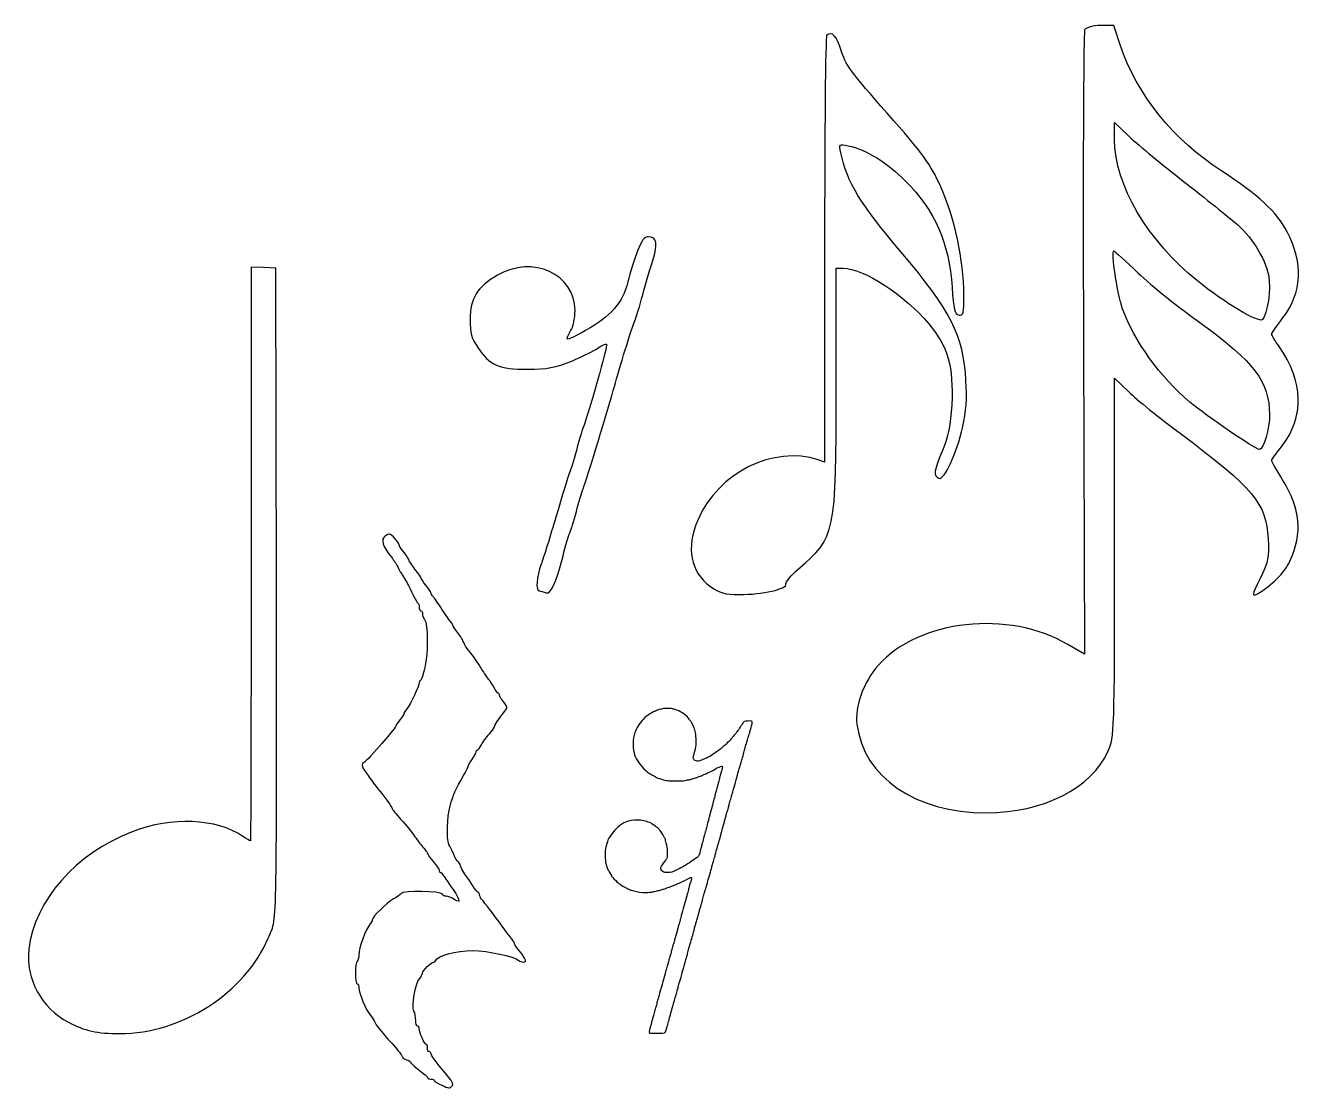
# Model space of a CAD drawing. Header units: millimetres. Extents: x 5 to 441, y 31 to 318.
# Drawn here: x 230.3 to 339.6, y 156.7 to 247.5 of the extents above; entities that cross this region are included whole.
import ezdxf

# ---------------------------------------------------------------- set-up
doc = ezdxf.new("R2010")
doc.units = ezdxf.units.MM
doc.layers.add('Pentagrama', color=7, linetype='CONTINUOUS')

msp = doc.modelspace()

# ---------------------------------------------------------------- linework, layer by layer
at = {"layer": 'Pentagrama', "color": 7}
for points in [[(320.84465, 247.17881)], [(298.78867, 246.67451)], [(328.9562, 234.47004)], [(282.63484, 228.27698)], [(325.42717, 226.36173)], [(261.071361, 203.893774)]]:
    msp.add_lwpolyline(points, close=True, dxfattribs=at)
for points in [[(323.87331, 245.88493), (323.32024, 247.52385), (322.18779, 247.52385)], [(323.39929, 237.77663), (323.39929, 239.24302), (324.55807, 238.12165)], [(298.61499, 228.33616), (298.61499, 210.21451), (298.06914, 210.40413)], [(251.76058, 199.37228), (251.72418, 226.80156), (250.66825, 226.84126), (249.6002, 226.88096), (249.60019, 202.35372)], [(299.60741, 216.68846), (299.60741, 226.79216), (300.20288, 226.79216)], [(320.73931, 220.29486), (320.81831, 193.7847), (319.39616, 194.61853)], [(323.39925, 202.06554), (323.39925, 217.39083), (324.61072, 216.21195)], [(284.85392, 189.1408), (284.85315, 189.14147)]]:
    msp.add_lwpolyline(points, dxfattribs=at)
for points in [[(300.0292, 245.40139), (299.70666, 246.62034), (299.21045, 247.10791), (298.78867, 246.67451)], [(320.84469, 247.17881), (320.73931, 246.97754), (320.68669, 234.87258), (320.73931, 220.29486)], [(322.18779, 247.52385), (321.58205, 247.52385), (320.97634, 247.35134), (320.84465, 247.17881)], [(298.78867, 246.67451), (298.68947, 246.56621), (298.61499, 238.30442), (298.61499, 228.33616)], [(303.9493, 240.03803), (300.94719, 243.45107), (300.32693, 244.29081), (300.0292, 245.40139)], [(332.56417, 235.07384), (328.45578, 237.71912), (325.29545, 241.62952), (323.87331, 245.88493)], [(308.5393, 233.7537), (307.67091, 235.67691), (307.00103, 236.5979), (303.9493, 240.03803)], [(300.0044, 236.65208), (299.83071, 237.41052), (299.85552, 237.43762), (300.62466, 237.248)], [(300.62466, 237.248), (302.16292, 236.92295), (303.97412, 235.81235), (305.51237, 234.24128)], [(330.48367, 225.7004), (326.19091, 229.15076), (323.39929, 233.92374), (323.39929, 237.77663)], [(324.55807, 238.12165), (325.19016, 237.51784), (327.16533, 235.87893), (328.9562, 234.47004)], [(305.16502, 228.14655), (301.66672, 232.29096), (300.52542, 234.13292), (300.0044, 236.65208)], [(338.14742, 229.89832), (337.25201, 231.62351), (335.67184, 233.06115), (332.56417, 235.07384)], [(305.51237, 234.24128), (308.04308, 231.69504), (309.2588, 228.93209), (309.50692, 225.1669)], [(328.9562, 234.47004), (330.74704, 233.06115), (332.85392, 231.39348), (333.61766, 230.76092)], [(310.52415, 224.54389), (310.52415, 227.3881), (309.70541, 231.20745), (308.5393, 233.7537)], [(333.61766, 230.76092), (335.09249, 229.52455), (336.22492, 227.74187), (336.5673, 226.10295)], [(337.75238, 222.50883), (339.4379, 224.72281), (339.56956, 227.16681), (338.14742, 229.89832)], [(283.56564, 229.47769), (283.21657, 229.47769), (282.96062, 229.16445), (282.63484, 228.27698)], [(283.93793, 227.44169), (284.38006, 228.85123), (284.26371, 229.47769), (283.56564, 229.47769)], [(277.28286, 223.16088), (277.28286, 226.29317), (273.67608, 227.93763), (270.65105, 226.18877)], [(282.63484, 228.27698), (282.37888, 227.62441), (282.00657, 226.42369), (281.79714, 225.6145)], [(283.07696, 224.5182), (283.33293, 225.45789), (283.70525, 226.76302), (283.93793, 227.44169)], [(310.69783, 217.17603), (310.47454, 221.04958), (309.38287, 223.1895), (305.16502, 228.14655)], [(324.05769, 223.37141), (323.63632, 224.52154), (323.08326, 228.25942), (323.34662, 228.25942)], [(323.34662, 228.25942), (323.39942, 228.25942), (324.34738, 227.39683), (325.42717, 226.36173)], [(300.20288, 226.79216), (301.91483, 226.79216), (305.46277, 224.48971), (307.52206, 222.02473)], [(325.42717, 226.36173), (326.53328, 225.29787), (328.9562, 223.37141), (330.79971, 222.04879)], [(270.65105, 226.18877), (268.92911, 225.19688), (268.32409, 224.20497), (268.32409, 222.42999)], [(281.79714, 225.6145), (281.33175, 223.81343), (280.33117, 222.66492), (278.19037, 221.4642)], [(309.50692, 225.1669), (309.63096, 223.27076), (309.73022, 222.86444), (310.10238, 222.78319)], [(336.04058, 222.39383), (335.75088, 222.07754), (332.77492, 223.83148), (330.48367, 225.7004)], [(336.5673, 226.10295), (336.77799, 225.06785), (336.46193, 222.85387), (336.04058, 222.39383)], [(282.40215, 222.29948), (282.5185, 222.58661), (282.82098, 223.5785), (283.07696, 224.5182)], [(310.10238, 222.78319), (310.47454, 222.70189), (310.52415, 222.91861), (310.52415, 224.54389)], [(276.91054, 221.4381), (277.11997, 221.75133), (277.28286, 222.5344), (277.28286, 223.16088)], [(329.82529, 215.34937), (327.27068, 217.50584), (325.13748, 220.46738), (324.05769, 223.37141)], [(268.32409, 222.42999), (268.32409, 221.20317), (268.44045, 220.78555), (268.97565, 220.00245)], [(280.65694, 216.68743), (281.05253, 218.17527), (282.12291, 221.62081), (282.40215, 222.29948)], [(307.52206, 222.02473), (309.18437, 220.04733), (309.63097, 218.39499), (309.48211, 215.11737)], [(330.79971, 222.04879), (335.35585, 218.77096), (336.59365, 217.1033), (336.64632, 214.2855)], [(336.83062, 221.12869), (336.83062, 221.24374), (337.25201, 221.84751), (337.75238, 222.50883)], [(276.63131, 220.73334), (276.58481, 220.78564), (276.70101, 221.09876), (276.91054, 221.4381)], [(278.19037, 221.4642), (277.37594, 220.99435), (276.67785, 220.68113), (276.63131, 220.73334)], [(337.46269, 220.09359), (337.12033, 220.5824), (336.83062, 221.04244), (336.83062, 221.12869)], [(268.97565, 220.00245), (269.99951, 218.48851), (270.79068, 218.14918), (273.21069, 218.14918)], [(277.00362, 218.85395), (277.91113, 219.24548), (278.93499, 219.74144), (279.26076, 219.97636)], [(279.98212, 220.28959), (280.07512, 220.15911), (278.49287, 214.49481), (277.98094, 213.16358)], [(279.26076, 219.97636), (279.58653, 220.21127), (279.91231, 220.34178), (279.98212, 220.28959)], [(337.72605, 211.6115), (339.62224, 214.05549), (339.54322, 217.1033), (337.46269, 220.09359)], [(273.21069, 218.14918), (274.90938, 218.14918), (275.63072, 218.27966), (277.00362, 218.85395)], [(277.98094, 207.94308), (278.23691, 208.59564), (280.2148, 215.09517), (280.65694, 216.68743)], [(296.38202, 201.08597), (299.5578, 203.82182), (299.60741, 204.03853), (299.60741, 216.68846)], [(310.42491, 213.24832), (310.72266, 214.49436), (310.79708, 215.65913), (310.69783, 217.17603)], [(324.61072, 216.21195), (325.2691, 215.57939), (327.24431, 213.96923), (329.00882, 212.67535)], [(335.77722, 211.29521), (335.43485, 211.29521), (331.24743, 214.14174), (329.82529, 215.34937)], [(309.48211, 215.11737), (309.38291, 213.35668), (309.18437, 212.38152), (308.68816, 211.21676)], [(336.64632, 214.2855), (336.64632, 213.0779), (336.14593, 211.29521), (335.77722, 211.29521)], [(277.98094, 213.16358), (277.86459, 212.87645), (277.60862, 211.98896), (277.3992, 211.20589)], [(308.39044, 208.83304), (308.83702, 208.64343), (309.87908, 210.91879), (310.42491, 213.24832)], [(329.00882, 212.67535), (335.35581, 207.90238), (336.33024, 206.7235), (336.51458, 203.67569)], [(277.3992, 211.20589), (277.18978, 210.42282), (276.91054, 209.53534), (276.7942, 209.2482)], [(298.06914, 210.40413), (294.2731, 211.67724), (289.50943, 209.29353), (287.79749, 205.31164)], [(308.68816, 211.21676), (307.94384, 209.45606), (307.89421, 209.02266), (308.39044, 208.83304)], [(336.83062, 210.34636), (336.83062, 210.43266), (337.22566, 211.00768), (337.72605, 211.6115)], [(337.75238, 208.70744), (337.25201, 209.54128), (336.83062, 210.2601), (336.83062, 210.34636)], [(276.7942, 209.2482), (276.67785, 208.96107), (276.16593, 207.31661), (275.67726, 205.59384)], [(277.3992, 205.98538), (277.60862, 206.76846), (277.86459, 207.65596), (277.98094, 207.94308)], [(338.38444, 201.74925), (339.49057, 204.19324), (339.3062, 206.1772), (337.75238, 208.70744)], [(275.67726, 205.59384), (275.16534, 203.87107), (274.5836, 202.01779), (274.39743, 201.49574)], [(276.84073, 204.1582), (276.93373, 204.36702), (277.18978, 205.2023), (277.3992, 205.98538)], [(287.79749, 205.31164), (286.75542, 202.84665), (287.12761, 200.86926), (288.86434, 199.56905)], [(261.071361, 203.893774), (260.641789, 203.628013), (260.827939, 203.018332), (261.615477, 202.049086)], [(261.429332, 204.065737), (261.372055, 204.065737), (261.200228, 203.987572), (261.071361, 203.893774)], [(262.245516, 203.143393), (262.245516, 203.330988), (261.586841, 204.065737), (261.429332, 204.065737)], [(276.259, 202.20052), (276.46842, 203.0619), (276.72439, 203.94937), (276.84073, 204.1582)], [(336.51458, 203.67569), (336.61996, 202.06554), (336.54088, 201.663), (335.82985, 200.2541)], [(249.60019, 202.35372), (249.60019, 188.87758), (249.57589, 177.83961), (249.53949, 177.83961)], [(262.574841, 202.627504), (262.388697, 202.830731), (262.245516, 203.04959), (262.245516, 203.143393)], [(263.076008, 201.877123), (262.975772, 202.095982), (262.746668, 202.424271), (262.574841, 202.627504)], [(274.79302, 199.0421), (275.21187, 198.85939), (275.65399, 199.85128), (276.259, 202.20052)], [(261.615477, 202.049086), (261.787303, 201.845853), (262.016402, 201.501927), (262.130957, 201.267436)], [(262.130957, 201.267436), (262.231193, 201.048576), (262.345742, 200.829717), (262.388697, 200.782816)], [(263.677401, 200.954779), (263.448302, 201.251804), (263.176235, 201.658258), (263.076008, 201.877123)], [(274.39743, 201.49574), (273.9786, 200.42553), (273.90879, 199.19871), (274.23455, 199.19871)], [(322.8462, 185.53263), (323.37292, 186.7115), (323.39925, 187.17154), (323.39925, 202.06554)], [(335.61917, 198.96021), (336.83062, 199.67903), (337.91039, 200.7429), (338.38444, 201.74925)], [(262.388697, 200.782816), (262.531887, 200.626485), (263.190558, 199.43838), (263.462611, 198.828693)], [(264.106968, 200.32946), (264.106968, 200.391988), (263.920823, 200.673381), (263.677401, 200.954779)], [(264.536539, 199.688503), (264.307431, 199.985533), (264.106968, 200.282558), (264.106968, 200.32946)], [(295.31516, 199.78576), (295.26546, 199.94828), (295.73694, 200.54421), (296.38202, 201.08597)], [(335.82985, 200.2541), (335.11879, 198.7877), (335.09244, 198.67268), (335.61917, 198.96021)], [(251.06877, 169.53128), (251.8334, 171.34667), (251.78487, 169.25303), (251.76058, 199.37228)], [(264.966106, 199.03192), (264.966106, 199.094453), (264.765638, 199.391478), (264.536539, 199.688503)], [(265.152246, 198.719263), (265.052015, 198.828693), (264.966106, 198.969392), (264.966106, 199.03192)], [(274.23455, 199.19871), (274.3509, 199.19871), (274.60687, 199.12031), (274.79302, 199.0421)], [(288.86434, 199.56905), (289.60868, 199.02729), (290.10488, 198.89186), (291.34543, 198.89186)], [(291.34543, 198.89186), (293.28068, 198.89186), (295.43921, 199.37943), (295.31516, 199.78576)], [(263.462611, 198.828693), (263.620124, 198.484772), (263.791951, 198.187747), (263.863546, 198.156472)], [(263.863546, 198.156472), (263.920823, 198.125213), (263.963777, 197.968877), (263.963777, 197.796919)], [(265.89683, 197.656225), (265.581813, 198.125213), (265.252482, 198.609833), (265.152246, 198.719263)], [(263.963777, 197.796919), (263.963777, 197.640588), (264.035373, 197.499889), (264.106968, 197.499889)], [(264.106968, 197.499889), (264.192876, 197.499889), (264.250154, 197.374827), (264.250154, 197.218501)], [(264.250154, 197.218501), (264.250154, 197.06217), (264.321749, 196.858943), (264.42199, 196.749508)], [(264.42199, 196.749508), (264.722684, 196.421219), (264.751315, 193.873046), (264.450621, 192.653672)], [(266.641413, 196.593182), (266.541182, 196.702612), (266.211847, 197.187232), (265.89683, 197.656225)], [(319.39616, 194.61853), (314.366, 197.60884), (306.67588, 196.74626), (303.19951, 192.83584)], [(266.827563, 196.280525), (266.827563, 196.343053), (266.741645, 196.483747), (266.641413, 196.593182)], [(267.25713, 195.623942), (267.028026, 195.920962), (266.827563, 196.217986), (266.827563, 196.280525)], [(267.772605, 194.79539), (267.729651, 194.951721), (267.500552, 195.326907), (267.25713, 195.623942)], [(268.159222, 194.154439), (267.987395, 194.357672), (267.815564, 194.639059), (267.772605, 194.79539)], [(269.333368, 192.497346), (268.574471, 193.654187), (268.517193, 193.716715), (268.159222, 194.154439)], [(264.450621, 192.653672), (264.307431, 192.04399), (264.149922, 191.559365), (264.078327, 191.559365)], [(269.977725, 191.559365), (269.934761, 191.606266), (269.648385, 192.028353), (269.333368, 192.497346)], [(303.19951, 192.83584), (301.9354, 191.39821), (301.17165, 189.328), (301.38233, 187.8041)], [(263.963777, 191.37177), (263.963777, 191.090377), (263.219194, 189.51145), (262.932813, 189.151896)], [(264.078327, 191.559365), (264.02105, 191.559365), (263.963777, 191.465567), (263.963777, 191.37177)], [(270.335696, 190.980947), (270.192501, 191.246708), (270.034997, 191.512469), (269.977725, 191.559365)], [(270.722299, 190.465063), (270.665026, 190.465063), (270.4932, 190.699554), (270.335696, 190.980947)], [(270.836853, 190.2931), (270.836853, 190.386897), (270.779581, 190.465063), (270.722299, 190.465063)], [(271.022998, 189.917904), (270.922766, 190.027339), (270.836853, 190.199302), (270.836853, 190.2931)], [(262.932813, 189.151896), (262.789632, 188.979928), (262.675078, 188.792333), (262.675078, 188.745437)], [(271.295061, 188.933032), (271.552806, 189.261321), (271.538483, 189.276958), (271.022998, 189.917904)], [(284.85315, 189.14147), (284.63025, 189.10897), (284.27885, 189.00875), (284.2238, 188.95729)], [(285.62746, 189.1163), (285.5015, 189.1703), (285.13711, 189.1814), (284.85392, 189.1408)], [(285.75081, 189.0892), (285.73261, 189.0842), (285.67721, 189.0942), (285.62746, 189.1163)], [(286.30936, 188.88335), (286.17035, 188.96725), (285.79539, 189.10546), (285.75081, 189.0892)], [(262.317101, 188.182651), (262.116643, 187.932517), (261.95913, 187.682394), (261.95913, 187.619865)], [(262.675078, 188.745437), (262.675078, 188.682903), (262.517569, 188.432774), (262.317101, 188.182651)], [(270.407291, 187.619865), (270.407291, 187.72929), (270.736622, 188.213915), (271.295061, 188.933032)], [(283.12514, 188.24487), (282.83667, 187.94693), (282.48529, 187.40248), (282.39615, 187.10723)], [(284.1688, 188.93559), (284.02993, 188.93559), (283.36902, 188.49949), (283.12514, 188.24487)], [(284.2238, 188.95729), (284.2115, 188.94639), (284.1844, 188.93559), (284.1688, 188.93559)], [(286.47193, 188.78585), (286.44573, 188.80225), (286.37243, 188.84545), (286.30936, 188.88335)], [(287.04359, 188.23869), (287.04359, 188.31449), (286.6896, 188.65312), (286.47193, 188.78585)], [(287.12219, 188.13574), (287.07759, 188.17894), (287.04359, 188.22514), (287.04359, 188.23869)], [(287.25583, 187.9353), (287.22443, 188.003), (287.16413, 188.09511), (287.12219, 188.13574)], [(291.74278, 188.03821), (291.69818, 188.01651), (291.65108, 187.97861), (291.64318, 187.94611)], [(292.37213, 188.07071), (292.28283, 188.10861), (291.85817, 188.08421), (291.74278, 188.03821)], [(292.42713, 187.94069), (292.43943, 188.03289), (292.43413, 188.04626), (292.37213, 188.07071)], [(261.95913, 187.619865), (261.95913, 187.51043), (261.286137, 186.728785), (259.839928, 185.118589)], [(269.290413, 186.056565), (269.419286, 186.291062), (269.71998, 186.713148), (269.963402, 186.994546)], [(269.963402, 186.994546), (270.206824, 187.260302), (270.407291, 187.541695), (270.407291, 187.619865)], [(282.39615, 187.10723), (282.2861, 186.7497), (282.2625, 186.58717), (282.2599, 186.11857)], [(287.51809, 187.32314), (287.49969, 187.39894), (287.45509, 187.4992), (287.25583, 187.9353)], [(287.63362, 186.5593), (287.62122, 186.86538), (287.60482, 186.97914), (287.51809, 187.32314)], [(291.15276, 187.20129), (291.08706, 187.10379), (290.95609, 186.94127), (290.86169, 186.83832)], [(291.30484, 187.40444), (291.28644, 187.39094), (291.21824, 187.29886), (291.15276, 187.20129)], [(291.40981, 187.56696), (291.36791, 187.49386), (291.32051, 187.42075), (291.30484, 187.40444)], [(291.50161, 187.71585), (291.49461, 187.70785), (291.45181, 187.64275), (291.40981, 187.56696)], [(291.64318, 187.94611), (291.62758, 187.89741), (291.53561, 187.74837), (291.50161, 187.71585)], [(292.1072, 186.73532), (292.136, 186.79762), (292.1702, 186.90055), (292.1807, 186.96555)], [(292.1807, 186.96555), (292.193, 187.02785), (292.2279, 187.166), (292.2567, 187.26894)], [(292.2567, 187.26894), (292.36675, 187.65357), (292.41403, 187.84046), (292.42713, 187.94069)], [(301.38233, 187.8041), (301.9354, 183.28989), (306.38619, 180.24209), (312.41713, 180.24209)], [(268.94676, 185.618841), (269.004037, 185.618841), (269.161541, 185.806441), (269.290413, 186.056565)], [(282.2599, 186.11857), (282.2589, 185.55788), (282.2913, 185.38182), (282.50903, 184.878)], [(287.40547, 185.03973), (287.62052, 185.78733), (287.65724, 186.01757), (287.63362, 186.5593)], [(289.90194, 185.85508), (289.70526, 185.66817), (289.58726, 185.57607), (289.25947, 185.35398)], [(290.06452, 185.9878), (290.02532, 185.9633), (289.95173, 185.9039), (289.90194, 185.85508)], [(290.68863, 186.63246), (290.68863, 186.60536), (290.14053, 186.03657), (290.06452, 185.9878)], [(290.86169, 186.83832), (290.76739, 186.73537), (290.68863, 186.64331), (290.68863, 186.63246)], [(291.7795, 185.60043), (291.8006, 185.64103), (291.8241, 185.73584), (291.8319, 185.80898)], [(291.8319, 185.80898), (291.8429, 185.88208), (291.8713, 185.98503), (291.8949, 186.03651)], [(291.8949, 186.03651), (291.9211, 186.08791), (291.9499, 186.18003), (291.9605, 186.23966)], [(291.9605, 186.23966), (291.9715, 186.29926), (291.9868, 186.3616), (291.9999, 186.37508)], [(291.9999, 186.37508), (292.0109, 186.39138), (292.0287, 186.45088), (292.0391, 186.5105)], [(292.0391, 186.5105), (292.0501, 186.5701), (292.0811, 186.67031), (292.1072, 186.73532)], [(259.839928, 185.118589), (259.553552, 184.7903), (259.267176, 184.524539), (259.209904, 184.524539)], [(268.116263, 184.149343), (268.116263, 184.211877), (268.273771, 184.49327), (268.474239, 184.774662)], [(268.474239, 184.774662), (268.674697, 185.056061), (268.83221, 185.35308), (268.83221, 185.446883)], [(268.83221, 185.446883), (268.83221, 185.540681), (268.889488, 185.618841), (268.94676, 185.618841)], [(282.50903, 184.878), (282.67161, 184.5042), (283.26947, 183.83244), (283.64184, 183.61033)], [(287.53404, 184.72011), (287.40026, 184.81231), (287.36619, 184.89888), (287.40547, 185.03973)], [(287.95096, 184.67951), (287.79626, 184.61991), (287.65989, 184.63351), (287.53404, 184.72011)], [(289.25947, 185.35398), (288.79797, 185.03977), (288.55148, 184.91245), (287.95096, 184.67951)], [(291.51206, 184.65508), (291.53316, 184.72278), (291.56186, 184.81491), (291.57506, 184.85824)], [(291.57506, 184.85824), (291.61186, 184.97195), (291.67466, 185.21308), (291.7113, 185.38101)], [(291.7113, 185.38101), (291.7296, 185.45951), (291.7586, 185.55978), (291.7795, 185.60043)], [(312.41713, 180.24209), (317.28929, 180.24209), (321.45039, 182.34105), (322.8462, 185.53263)], [(259.209904, 184.524539), (259.038077, 184.524539), (259.081031, 184.102442), (259.281499, 183.867956)], [(259.281499, 183.867956), (259.367407, 183.758521), (259.63947, 183.38333), (259.882892, 183.039404)], [(267.743973, 183.414594), (267.958754, 183.758521), (268.116263, 184.102442), (268.116263, 184.149343)], [(288.28347, 183.50178), (288.42248, 183.56948), (288.61125, 183.65619), (288.70304, 183.6914)], [(288.70304, 183.6914), (288.86561, 183.7537), (289.13045, 183.89454), (289.32975, 184.02186)], [(289.32975, 184.02186), (289.38225, 184.05706), (289.50021, 184.11126), (289.592, 184.14378)], [(289.592, 184.14378), (289.681, 184.17358), (289.77819, 184.21148), (289.80437, 184.22758)], [(289.79207, 183.78879), (289.76327, 183.70759), (289.72117, 183.55585), (289.70037, 183.4502)], [(289.80437, 184.22758), (289.92498, 184.29268), (289.9199, 184.15988), (289.79207, 183.78879)], [(291.05316, 183.04348), (291.12116, 183.31705), (291.19735, 183.59604), (291.25506, 183.78837)], [(291.25506, 183.78837), (291.28126, 183.86957), (291.30236, 183.95089), (291.30486, 183.96443)], [(291.30486, 183.96443), (291.30586, 183.98083), (291.32336, 184.02953), (291.34166, 184.07273)], [(291.34166, 184.07273), (291.35996, 184.11873), (291.38356, 184.20275), (291.39666, 184.26233)], [(291.39666, 184.26233), (291.40766, 184.32193), (291.43066, 184.40854), (291.44646, 184.45194)], [(291.44646, 184.45194), (291.46206, 184.49794), (291.49106, 184.58736), (291.51206, 184.65508)], [(259.882892, 183.039404), (260.111991, 182.695478), (260.441321, 182.273391), (260.598835, 182.085796)], [(266.612772, 180.835158), (266.870517, 181.773134), (267.070985, 182.242122), (267.743973, 183.414594)], [(283.64184, 183.61033), (283.75462, 183.54263), (283.90145, 183.46412), (283.96963, 183.43427)], [(283.96963, 183.43427), (284.03773, 183.40447), (284.12697, 183.35307), (284.17156, 183.31787)], [(284.17156, 183.31787), (284.27653, 183.23667), (284.41803, 183.17976), (284.6698, 183.10931)], [(284.6698, 183.10931), (285.14704, 182.97928), (285.1654, 182.97658), (285.89702, 182.97119)], [(285.89702, 182.97119), (286.56304, 182.96619), (286.62338, 182.96819), (286.81217, 183.02519)], [(286.81217, 183.02519), (286.92495, 183.05769), (287.04558, 183.08479), (287.08228, 183.08479)], [(287.08228, 183.08479), (287.12148, 183.08479), (287.17148, 183.09569), (287.19781, 183.11189)], [(287.19781, 183.11189), (287.22401, 183.12529), (287.36302, 183.16879), (287.50464, 183.20669)], [(287.50464, 183.20669), (287.64621, 183.24459), (287.78783, 183.29079), (287.81667, 183.31227)], [(287.81667, 183.31227), (287.84547, 183.33127), (287.90577, 183.35557), (287.95045, 183.36367)], [(287.95045, 183.36367), (287.99505, 183.37167), (288.1445, 183.43407), (288.28347, 183.50178)], [(289.49297, 182.64843), (289.48597, 182.56723), (289.45897, 182.47508), (289.44057, 182.44258)], [(289.54557, 182.86512), (289.52717, 182.82722), (289.50357, 182.72971), (289.49297, 182.64843)], [(289.60057, 183.07098), (289.58957, 182.99788), (289.56377, 182.90306), (289.54557, 182.86512)], [(289.63997, 183.2335), (289.62767, 183.2201), (289.61117, 183.1469), (289.60057, 183.07098)], [(289.70037, 183.4502), (289.67927, 183.34724), (289.65057, 183.24975), (289.63997, 183.2335)], [(290.84336, 182.34735), (290.87766, 182.40965), (290.98757, 182.77261), (291.05316, 183.04348)], [(260.598835, 182.085796), (261.028406, 181.601171), (261.672754, 180.710096), (261.644113, 180.616298)], [(289.2463, 181.74652), (289.2463, 181.70322), (289.1677, 181.41877), (289.11252, 181.25625)], [(289.2988, 181.9578), (289.27, 181.8684), (289.2463, 181.77361), (289.2463, 181.74652)], [(289.40377, 182.33701), (289.40377, 182.28831), (289.39147, 182.24481), (289.2988, 181.9578)], [(289.44057, 182.44258), (289.41947, 182.41008), (289.40377, 182.36138), (289.40377, 182.33701)], [(290.56778, 181.34513), (290.57878, 181.36413), (290.60458, 181.44808), (290.62558, 181.53203)], [(290.62558, 181.53203), (290.64668, 181.61883), (290.67278, 181.7135), (290.68598, 181.74331)], [(290.68598, 181.74331), (290.71998, 181.82181), (290.81976, 182.20648), (290.81976, 182.25525)], [(290.81976, 182.25525), (290.81976, 182.27975), (290.83076, 182.32025), (290.84336, 182.34735)], [(261.644113, 180.616298), (261.6298, 180.569397), (261.973448, 180.147305), (262.40302, 179.678317)], [(266.512546, 177.536604), (266.283442, 178.021224), (266.340719, 179.85028), (266.612772, 180.835158)], [(288.90016, 180.40301), (288.79794, 180.08881), (288.76391, 179.9588), (288.77173, 179.92088)], [(288.98656, 180.71453), (288.97426, 180.65493), (288.93676, 180.51407), (288.90016, 180.40301)], [(289.11252, 181.25625), (289.08372, 181.18045), (289.03132, 180.95287), (288.98656, 180.71453)], [(290.21618, 180.06392), (290.24758, 180.18302), (290.29478, 180.34291), (290.32114, 180.41605)], [(290.32114, 180.41605), (290.36574, 180.54339), (290.43901, 180.82505), (290.51518, 181.16364)], [(290.51518, 181.16364), (290.53348, 181.24754), (290.55718, 181.32887), (290.56778, 181.34513)], [(248.90837, 178.22389), (246.61447, 179.76099), (242.82772, 179.91999), (239.42933, 178.62141)], [(262.40302, 179.678317), (262.832586, 179.209329), (263.376702, 178.537114), (263.605806, 178.193187)], [(282.71722, 179.61176), (281.79683, 179.66316), (281.06256, 179.29755), (280.46208, 178.48223)], [(283.77924, 179.3436), (283.45146, 179.51152), (283.14728, 179.58737), (282.71722, 179.61176)], [(284.24865, 179.01585), (284.16465, 179.09705), (283.89463, 179.28401), (283.77924, 179.3436)], [(288.60403, 179.34657), (288.59703, 179.29517), (288.58293, 179.20306), (288.57523, 179.14343)], [(288.65653, 179.51452), (288.63543, 179.47392), (288.61453, 179.39797), (288.60403, 179.34657)], [(288.70893, 179.70412), (288.69793, 179.64182), (288.67493, 179.55522), (288.65653, 179.51452)], [(288.75353, 179.85318), (288.74113, 179.83418), (288.71963, 179.76908), (288.70893, 179.70412)], [(288.77173, 179.92088), (288.77273, 179.89918), (288.76673, 179.86948), (288.75353, 179.85318)], [(289.98008, 179.2107), (290.00628, 179.2919), (290.04818, 179.45177), (290.07178, 179.56282)], [(290.07178, 179.56282), (290.09798, 179.67383), (290.12678, 179.78493), (290.13738, 179.8066)], [(290.13738, 179.8066), (290.14838, 179.8283), (290.18198, 179.94471), (290.21618, 180.06392)], [(239.42933, 178.62141), (234.61093, 176.76629), (231.07906, 172.73802), (230.60571, 168.56397)], [(249.53949, 177.83961), (249.50299, 177.83961), (249.22392, 178.01188), (248.90837, 178.22389)], [(263.605806, 178.193187), (263.834905, 177.849266), (264.178568, 177.411542), (264.35039, 177.223942)], [(280.46208, 178.48223), (280.25228, 178.20054), (280.06874, 177.8782), (280.06874, 177.79424)], [(284.33245, 178.96705), (284.31415, 178.96705), (284.27745, 178.98875), (284.24865, 179.01585)], [(284.42145, 178.89395), (284.39005, 178.93455), (284.35075, 178.96705), (284.33245, 178.96705)], [(284.6129, 178.63662), (284.5369, 178.73684), (284.45031, 178.8506), (284.42145, 178.89395)], [(284.8148, 178.32513), (284.778, 178.39553), (284.68885, 178.53639), (284.6129, 178.63662)], [(284.93541, 178.11386), (284.90401, 178.15986), (284.84881, 178.25466), (284.8148, 178.32513)], [(288.30521, 178.18194), (288.27381, 178.08444), (288.25021, 177.97879), (288.25021, 177.94628)], [(288.40743, 178.58282), (288.40743, 178.52052), (288.39503, 178.46911), (288.30521, 178.18194)], [(288.43103, 178.65322), (288.41873, 178.64522), (288.40743, 178.61262), (288.40743, 178.58282)], [(288.47303, 178.79672), (288.46203, 178.72632), (288.44423, 178.66116), (288.43103, 178.65322)], [(288.52283, 178.98091), (288.50443, 178.95111), (288.48083, 178.86991), (288.47303, 178.79672)], [(288.57523, 179.14343), (288.56423, 179.08383), (288.54123, 179.0107), (288.52283, 178.98091)], [(289.63385, 177.92408), (289.66005, 178.02965), (289.68105, 178.11369), (289.76228, 178.43872)], [(289.76228, 178.43872), (289.78588, 178.52802), (289.81978, 178.63916), (289.83588, 178.68251)], [(289.83588, 178.68251), (289.85418, 178.72851), (289.88318, 178.8314), (289.90148, 178.91275)], [(289.90148, 178.91275), (289.91978, 178.99395), (289.95388, 179.12943), (289.98008, 179.2107)], [(264.35039, 177.223942), (264.536539, 177.036347), (264.67972, 176.817487), (264.67972, 176.754954)], [(266.913472, 176.676788), (266.770286, 176.98945), (266.598464, 177.380273), (266.512546, 177.536604)], [(279.94274, 177.38266), (279.85634, 177.28244), (279.82721, 176.35879), (279.89814, 176.0148)], [(279.96384, 177.46926), (279.96384, 177.43676), (279.95284, 177.39596), (279.94274, 177.38266)], [(280.01624, 177.64534), (279.98744, 177.58574), (279.96384, 177.50452), (279.96384, 177.46926)], [(280.06874, 177.79424), (280.06874, 177.77524), (280.04514, 177.70764), (280.01624, 177.64534)], [(285.00901, 177.95133), (284.99801, 177.99733), (284.96711, 178.07058), (284.93541, 178.11386)], [(285.05101, 177.74819), (285.03861, 177.81589), (285.01961, 177.90799), (285.00901, 177.95133)], [(285.10081, 177.57212), (285.08841, 177.60182), (285.06651, 177.68042), (285.05101, 177.74819)], [(285.15061, 176.36676), (285.23181, 176.55909), (285.19781, 177.3473), (285.10081, 177.57212)], [(288.03771, 177.17974), (288.00891, 177.06874), (287.96421, 176.89805), (287.94331, 176.80052)], [(288.13481, 177.55895), (288.11121, 177.46145), (288.06921, 177.29079), (288.03771, 177.17974)], [(288.21341, 177.81086), (288.19231, 177.77026), (288.15591, 177.65648), (288.13481, 177.55895)], [(288.25021, 177.94628), (288.25021, 177.91378), (288.23461, 177.85408), (288.21341, 177.81086)], [(289.3034, 176.7458), (289.3157, 176.8135), (289.3742, 177.02209), (289.43183, 177.20899)], [(289.43183, 177.20899), (289.48683, 177.39858), (289.53405, 177.57735), (289.53405, 177.61257)], [(289.53405, 177.61257), (289.53405, 177.64487), (289.54965, 177.70457), (289.57085, 177.7426)], [(289.57085, 177.7426), (289.59195, 177.7832), (289.61815, 177.86454), (289.63385, 177.92408)], [(264.67972, 176.754954), (264.67972, 176.692426), (264.908824, 176.364131), (265.180887, 176.051469)], [(265.180887, 176.051469), (265.452945, 175.738812), (265.682049, 175.410523), (265.682049, 175.31672)], [(267.271448, 176.082738), (267.214166, 176.082738), (267.056662, 176.348499), (266.913472, 176.676788)], [(267.457588, 175.816978), (267.400315, 175.957677), (267.32872, 176.082738), (267.271448, 176.082738)], [(279.89814, 176.0148), (279.95594, 175.72496), (279.99244, 175.59766), (280.01875, 175.56785)], [(284.85688, 175.92526), (284.9959, 176.11487), (285.12699, 176.31531), (285.15061, 176.36676)], [(287.05435, 175.96893), (286.86817, 175.84159), (286.64002, 175.69264), (286.54563, 175.64119)], [(287.40051, 176.20459), (287.39551, 176.20459), (287.23793, 176.09901), (287.05435, 175.96893)], [(287.59193, 176.32652), (287.49233, 176.25882), (287.40576, 176.20459), (287.40051, 176.20459)], [(287.94331, 176.80052), (287.88831, 176.573), (287.81735, 176.47821), (287.59193, 176.32652)], [(289.0124, 175.73004), (289.0412, 175.833), (289.1014, 176.04156), (289.14344, 176.19052)], [(289.14344, 176.19052), (289.18544, 176.33942), (289.23254, 176.4993), (289.2484, 176.54265)], [(289.2484, 176.54265), (289.264, 176.58865), (289.2878, 176.67806), (289.3034, 176.7458)], [(265.682049, 175.31672), (265.682049, 175.222923), (265.725003, 175.144762), (265.796598, 175.144762)], [(265.796598, 175.144762), (265.853875, 175.144762), (266.054343, 174.879002), (266.254801, 174.566339)], [(268.044672, 174.75394), (267.815564, 175.035327), (267.543506, 175.519948), (267.457588, 175.816978)], [(280.01875, 175.56785), (280.03105, 175.55445), (280.04235, 175.51915), (280.04235, 175.48935)], [(280.04235, 175.48935), (280.04235, 175.45675), (280.08155, 175.37266), (280.13155, 175.29701)], [(280.13155, 175.29701), (280.31511, 175.01531), (280.40953, 174.85822), (280.40953, 174.83655)], [(284.60514, 175.52437), (284.60514, 175.55417), (284.71793, 175.73566), (284.85688, 175.92526)], [(284.77823, 175.21289), (284.68653, 175.28319), (284.60514, 175.42956), (284.60514, 175.52437)], [(285.82976, 175.28629), (285.49675, 175.10481), (284.96179, 175.0669), (284.77823, 175.21289)], [(286.00021, 175.36489), (285.98461, 175.36489), (285.90851, 175.32979), (285.82976, 175.28629)], [(286.54563, 175.64119), (286.25457, 175.47869), (286.02643, 175.36489), (286.00021, 175.36489)], [(288.70572, 174.63845), (288.75812, 174.76578), (288.87093, 175.16933), (288.8919, 175.30206)], [(288.8919, 175.30206), (288.9029, 175.36686), (288.9207, 175.42414), (288.9338, 175.43492)], [(288.9338, 175.43492), (288.9462, 175.43992), (288.9574, 175.47022), (288.9574, 175.49442)], [(288.9574, 175.49442), (288.9574, 175.51892), (288.981, 175.6246), (289.0124, 175.73004)], [(266.254801, 174.566339), (266.455269, 174.253677), (266.684368, 173.925388), (266.755968, 173.831596)], [(266.755968, 173.831596), (267.056662, 173.48767), (267.414633, 172.768553), (267.343038, 172.690387)], [(268.545825, 174.003554), (268.345367, 174.316216), (268.130581, 174.660137), (268.044672, 174.75394)], [(269.01836, 173.425136), (268.94676, 173.425136), (268.746292, 173.690897), (268.545825, 174.003554)], [(280.40953, 174.83655), (280.40953, 174.78255), (281.04672, 174.14857), (281.10178, 174.14584)], [(281.10178, 174.14584), (281.11278, 174.14584), (281.20168, 174.09184), (281.29844, 174.02645)], [(281.29844, 174.02645), (281.39274, 173.96155), (281.57904, 173.85582), (281.70753, 173.79622)], [(281.70753, 173.79622), (281.83857, 173.73392), (281.96188, 173.67159), (281.98289, 173.6608)], [(284.85422, 173.71693), (284.94852, 173.74153), (285.22133, 173.84426), (285.7589, 174.0528)], [(285.7589, 174.0528), (285.8532, 174.0879), (285.94245, 174.1176), (285.96082, 174.1176)], [(285.96082, 174.1176), (285.97642, 174.1176), (286.00282, 174.1338), (286.01832, 174.1554)], [(286.01832, 174.1554), (286.03392, 174.1744), (286.10492, 174.2069), (286.17303, 174.2288)], [(286.17303, 174.2288), (286.29638, 174.2642), (286.64241, 174.43468), (286.86005, 174.57279)], [(286.86005, 174.57279), (286.99383, 174.65659), (287.2167, 174.74344), (287.23768, 174.72185)], [(287.04885, 173.9553), (287.02775, 173.8875), (286.99385, 173.76567), (286.97535, 173.68443)], [(287.23768, 174.72185), (287.26388, 174.69455), (287.17198, 174.32096), (287.04885, 173.9553)], [(288.45131, 173.76624), (288.49071, 173.85844), (288.60864, 174.26194), (288.64272, 174.42174)], [(288.64272, 174.42174), (288.65502, 174.49214), (288.68472, 174.58965), (288.70572, 174.63845)], [(261.758672, 172.877977), (261.200228, 172.565326), (259.954478, 171.330319), (259.954478, 171.080191)], [(262.417338, 173.34697), (262.360065, 173.253173), (262.073679, 173.049946), (261.758672, 172.877977)], [(265.939789, 173.300074), (265.853875, 173.550198), (262.574841, 173.581467), (262.417338, 173.34697)], [(266.269124, 173.112474), (266.11162, 173.112474), (265.968425, 173.206271), (265.939789, 173.300074)], [(266.913472, 172.86235), (266.713014, 173.003044), (266.426628, 173.112474), (266.269124, 173.112474)], [(267.343038, 172.690387), (267.300084, 172.643491), (267.099616, 172.721651), (266.913472, 172.86235)], [(269.118587, 173.268805), (269.118587, 173.34697), (269.075632, 173.425136), (269.01836, 173.425136)], [(269.791575, 172.237031), (269.161541, 173.018676), (269.118587, 173.096847), (269.118587, 173.268805)], [(281.98289, 173.6608), (282.00649, 173.6473), (282.06409, 173.6282), (282.11392, 173.6202)], [(282.11392, 173.6202), (282.16372, 173.6093), (282.25811, 173.5848), (282.32373, 173.5633)], [(282.32373, 173.5633), (282.62791, 173.4686), (282.94259, 173.42789), (283.33329, 173.43313)], [(283.33329, 173.43313), (283.55095, 173.43313), (283.78169, 173.44923), (283.84465, 173.46823)], [(283.84465, 173.46823), (283.97568, 173.50603), (283.97568, 173.50353), (284.21175, 173.54943)], [(284.21175, 173.54943), (284.30615, 173.56563), (284.46611, 173.60343), (284.56578, 173.63323)], [(284.56578, 173.63323), (284.668, 173.66303), (284.79654, 173.70113), (284.85422, 173.71693)], [(286.7787, 172.95309), (286.7472, 172.84194), (286.6843, 172.60368), (286.63713, 172.42491)], [(286.91495, 173.43524), (286.88355, 173.32704), (286.87035, 173.27814), (286.7787, 172.95309)], [(286.97535, 173.68443), (286.95705, 173.60323), (286.92805, 173.48942), (286.91495, 173.43524)], [(288.14206, 172.62859), (288.18406, 172.79925), (288.24703, 173.0322), (288.27831, 173.14326)], [(288.27831, 173.14326), (288.30711, 173.25427), (288.35431, 173.42494), (288.37781, 173.52244)], [(288.37781, 173.52244), (288.40401, 173.61994), (288.43531, 173.72832), (288.45131, 173.76624)], [(271.123234, 170.454877), (270.4932, 171.345951), (270.292737, 171.611707), (269.791575, 172.237031)], [(286.41687, 171.64209), (286.34327, 171.39019), (286.28295, 171.15726), (286.28295, 171.12203)], [(286.63713, 172.42491), (286.58993, 172.24612), (286.49028, 171.89401), (286.41687, 171.64209)], [(287.77482, 171.36046), (287.80362, 171.42536), (287.84052, 171.55009), (287.85602, 171.63947)], [(287.85602, 171.63947), (287.87162, 171.72897), (287.89802, 171.82367), (287.91102, 171.84806)], [(287.91102, 171.84806), (287.92332, 171.87536), (287.93462, 171.92116), (287.93462, 171.94839)], [(287.93462, 171.94839), (287.93462, 171.97819), (287.94692, 172.01049), (287.96082, 172.01889)], [(287.96082, 172.01889), (287.97642, 172.02389), (287.98712, 172.05959), (287.98712, 172.09229)], [(287.98712, 172.09229), (287.98712, 172.12209), (288.00272, 172.18459), (288.02392, 172.23041)], [(288.02392, 172.23041), (288.04502, 172.27921), (288.09752, 172.45793), (288.14206, 172.62859)], [(259.782656, 170.736264), (259.396048, 170.29854), (258.808968, 168.703981), (258.808968, 168.094294)], [(259.954478, 171.080191), (259.954478, 171.002025), (259.868569, 170.845699), (259.782656, 170.736264)], [(286.11265, 170.52059), (286.10165, 170.46909), (286.06535, 170.34184), (286.03145, 170.23619)], [(286.15185, 170.66411), (286.13945, 170.63431), (286.12045, 170.56931), (286.11265, 170.52059)], [(286.20685, 170.87534), (286.18845, 170.78874), (286.16225, 170.69387), (286.15185, 170.66411)], [(286.26185, 171.04603), (286.24955, 171.04103), (286.22505, 170.96233), (286.20685, 170.87534)], [(286.28295, 171.12203), (286.28295, 171.08953), (286.27195, 171.05433), (286.26185, 171.04603)], [(287.52836, 170.48826), (287.55456, 170.58576), (287.59396, 170.72662), (287.62006, 170.79977)], [(287.62006, 170.79977), (287.70386, 171.05439), (287.72502, 171.12754), (287.72502, 171.1871)], [(287.72502, 171.1871), (287.72502, 171.2196), (287.74862, 171.29825), (287.77482, 171.36046)], [(238.37342, 161.36873), (243.68945, 161.36873), (249.05402, 164.82719), (251.06877, 169.53128)], [(271.882131, 169.454362), (271.73895, 169.626325), (271.395292, 170.079681), (271.123234, 170.454877)], [(272.125553, 169.032275), (272.125553, 169.094803), (272.011004, 169.282399), (271.882131, 169.454362)], [(285.82683, 169.48309), (285.80843, 169.44529), (285.78483, 169.36641), (285.77443, 169.31243)], [(285.86363, 169.59694), (285.86363, 169.57234), (285.84803, 169.52094), (285.82683, 169.48309)], [(286.03145, 170.23619), (285.95545, 170.00325), (285.86363, 169.65654), (285.86363, 169.59694)], [(287.13769, 169.05271), (287.18499, 169.20978), (287.26104, 169.47796), (287.30552, 169.64861)], [(287.30552, 169.64861), (287.35012, 169.81924), (287.40774, 170.03866), (287.43656, 170.13618)], [(287.43656, 170.13618), (287.46276, 170.23368), (287.50466, 170.39078), (287.52836, 170.48826)], [(230.60571, 168.56397), (230.32656, 166.04628), (231.67377, 163.55512), (233.99194, 162.33603)], [(265.395668, 167.609674), (265.395668, 168.000496), (267.156893, 168.46949), (268.545825, 168.46949)], [(268.545825, 168.46949), (269.848852, 168.453852), (272.096922, 167.969232), (272.483529, 167.609674)], [(272.454893, 168.532018), (272.268748, 168.73525), (272.125553, 168.95411), (272.125553, 169.032275)], [(272.956055, 167.828533), (272.855819, 168.016134), (272.62672, 168.328791), (272.454893, 168.532018)], [(285.51223, 168.38607), (285.49403, 168.29667), (285.43363, 168.08271), (285.38394, 167.91204)], [(285.58823, 168.67319), (285.56713, 168.60529), (285.53323, 168.47817), (285.51223, 168.38607)], [(285.65383, 168.91696), (285.63823, 168.84906), (285.60653, 168.74092), (285.58823, 168.67319)], [(285.71943, 169.12282), (285.70113, 169.07682), (285.67223, 168.98471), (285.65383, 168.91696)], [(285.77443, 169.31243), (285.76343, 169.25553), (285.74053, 169.17177), (285.71943, 169.12282)], [(286.88595, 168.11276), (286.88595, 168.17236), (287.01451, 168.65181), (287.13769, 169.05271)], [(258.665783, 167.562772), (258.479638, 167.437711), (258.479638, 165.608655), (258.665783, 165.608655)], [(258.808968, 168.094294), (258.808968, 167.859797), (258.737383, 167.609674), (258.665783, 167.562772)], [(264.250154, 166.530999), (264.250154, 166.749863), (264.994737, 167.484612), (265.209523, 167.484612)], [(265.209523, 167.484612), (265.309759, 167.484612), (265.395668, 167.547146), (265.395668, 167.609674)], [(272.483529, 167.609674), (272.555124, 167.547146), (272.726951, 167.484612), (272.870142, 167.484612)], [(272.870142, 167.484612), (273.099241, 167.484612), (273.113563, 167.531508), (272.956055, 167.828533)], [(285.24493, 167.44075), (285.22133, 167.35115), (285.19253, 167.24844), (285.18193, 167.2105)], [(285.38394, 167.91204), (285.33144, 167.74142), (285.26841, 167.53011), (285.24493, 167.44075)], [(286.57925, 167.04023), (286.58625, 167.11053), (286.61315, 167.20817), (286.63425, 167.25152)], [(286.63425, 167.25152), (286.65785, 167.29752), (286.67605, 167.36267), (286.67605, 167.40041)], [(286.67605, 167.40041), (286.67605, 167.43821), (286.69715, 167.51711), (286.72325, 167.57648)], [(286.72325, 167.57648), (286.74945, 167.63608), (286.78625, 167.75795), (286.80705, 167.84736)], [(286.80705, 167.84736), (286.82535, 167.93676), (286.85165, 168.02071), (286.86485, 168.03426)], [(286.86485, 168.03426), (286.87585, 168.05036), (286.88595, 168.08306), (286.88595, 168.11276)], [(263.992418, 166.062011), (264.135604, 166.233974), (264.250154, 166.452833), (264.250154, 166.530999)], [(284.93253, 166.28957), (284.90893, 166.20837), (284.86683, 166.06746), (284.84083, 165.97805)], [(284.99813, 166.54688), (284.98713, 166.48728), (284.95873, 166.37083), (284.93253, 166.28957)], [(285.05853, 166.77711), (285.03743, 166.70931), (285.00873, 166.6065), (284.99813, 166.54688)], [(285.13213, 167.02088), (285.11383, 166.95318), (285.08233, 166.84485), (285.05853, 166.77711)], [(285.18193, 167.2105), (285.17093, 167.1727), (285.14793, 167.08856), (285.13213, 167.02088)], [(286.24355, 165.85645), (286.40351, 166.37381), (286.46645, 166.59591), (286.46645, 166.65823)], [(286.46645, 166.65823), (286.46645, 166.68803), (286.48755, 166.75573), (286.51625, 166.80998)], [(286.51625, 166.80998), (286.54245, 166.86408), (286.57125, 166.96709), (286.57925, 167.04023)], [(258.665783, 165.608655), (258.751691, 165.608655), (258.808968, 165.452324), (258.808968, 165.249102)], [(258.808968, 165.249102), (258.808968, 164.842642), (259.439003, 163.341875), (259.75402, 162.997954)], [(263.519893, 163.294973), (263.305107, 163.748335), (263.620124, 165.639924), (263.992418, 166.062011)], [(284.70463, 165.4769), (284.69223, 165.4391), (284.45814, 164.63993), (284.38209, 164.36636)], [(284.72283, 165.5446), (284.72183, 165.5311), (284.71183, 165.4986), (284.70463, 165.4769)], [(284.75963, 165.69366), (284.74123, 165.62886), (284.72283, 165.56078), (284.72283, 165.5446)], [(284.84083, 165.97805), (284.81723, 165.88845), (284.78043, 165.76138), (284.75963, 165.69366)], [(285.97857, 164.89486), (286.00997, 165.03028), (286.04947, 165.16305), (286.06517, 165.19283)], [(286.06517, 165.19283), (286.08077, 165.22263), (286.09917, 165.30103), (286.10977, 165.36889)], [(286.10977, 165.36889), (286.12077, 165.43659), (286.18067, 165.65601), (286.24355, 165.85645)], [(284.29039, 164.01424), (284.25899, 163.88691), (284.21159, 163.71629), (284.18543, 163.63502)], [(284.38209, 164.36636), (284.36379, 164.29856), (284.32169, 164.14154), (284.29039, 164.01424)], [(285.70863, 163.91976), (285.74803, 164.03915), (285.78983, 164.19063), (285.80043, 164.25834)], [(285.80043, 164.25834), (285.81143, 164.32314), (285.84243, 164.43984), (285.86853, 164.51568)], [(285.86853, 164.51568), (285.89733, 164.58908), (285.94713, 164.76215), (285.97857, 164.89486)], [(259.75402, 162.997954), (259.868569, 162.872892), (260.026078, 162.622758), (260.111991, 162.450795)], [(263.677401, 162.497696), (263.677401, 162.763452), (263.605806, 163.123015), (263.519893, 163.294973)], [(284.08046, 163.25581), (284.04906, 163.12848), (283.99376, 162.93348), (283.95985, 162.8197)], [(284.18543, 163.63502), (284.15923, 163.55382), (284.11183, 163.38311), (284.08046, 163.25581)], [(285.36266, 162.70343), (285.39406, 162.82536), (285.43626, 162.96884), (285.45696, 163.02033)], [(285.45696, 163.02033), (285.47806, 163.07433), (285.49616, 163.15051), (285.49616, 163.18826)], [(285.49616, 163.18826), (285.49616, 163.22606), (285.51176, 163.28576), (285.53296, 163.31844)], [(285.53296, 163.31844), (285.55116, 163.35094), (285.58276, 163.45101), (285.60106, 163.54053)], [(285.60106, 163.54053), (285.61926, 163.63003), (285.66666, 163.80058), (285.70863, 163.91976)], [(233.99194, 162.33603), (235.37556, 161.60723), (236.44361, 161.36873), (238.37342, 161.36873)], [(260.111991, 162.450795), (260.326772, 162.013076), (260.613153, 161.653512), (261.644113, 160.512309)], [(263.820587, 162.013076), (263.748997, 162.013076), (263.677401, 162.231935), (263.677401, 162.497696)], [(263.963777, 161.778579), (263.963777, 161.903641), (263.9065, 162.013076), (263.820587, 162.013076)], [(264.565171, 160.449781), (264.42199, 160.449781), (263.963777, 161.465923), (263.963777, 161.778579)], [(283.73675, 162.01539), (283.68175, 161.8852), (283.63965, 161.72286), (283.61614, 161.54407)], [(283.80755, 162.27002), (283.79655, 162.19672), (283.76565, 162.08311), (283.73675, 162.01539)], [(283.86005, 162.46774), (283.84175, 162.42994), (283.81805, 162.34041), (283.80755, 162.27002)], [(283.89685, 162.57593), (283.89685, 162.55423), (283.88125, 162.50573), (283.86005, 162.46774)], [(283.95985, 162.8197), (283.92585, 162.70585), (283.89685, 162.59759), (283.89685, 162.57593)], [(285.07676, 161.6958), (285.10826, 161.80127), (285.14486, 161.92602), (285.16056, 161.96937)], [(285.16056, 161.96937), (285.18676, 162.04537), (285.23656, 162.21858), (285.28666, 162.40275)], [(285.28666, 162.40275), (285.29906, 162.44875), (285.33386, 162.58421), (285.36266, 162.70343)], [(283.61614, 161.54407), (283.59504, 161.38965), (283.62714, 161.38157), (284.3189, 161.39786)], [(284.3189, 161.39786), (285.02429, 161.41136), (284.99283, 161.39886), (285.07676, 161.6958)], [(261.644113, 160.512309), (262.130957, 159.965161), (262.531887, 159.464898), (262.531887, 159.371106)], [(264.67972, 160.137119), (264.67972, 160.309082), (264.622448, 160.449781), (264.565171, 160.449781)], [(264.808593, 159.824462), (264.736997, 159.824462), (264.67972, 159.965161), (264.67972, 160.137119)], [(265.023383, 159.543064), (264.980419, 159.6994), (264.880188, 159.824462), (264.808593, 159.824462)], [(262.531887, 159.371106), (262.531887, 159.29294), (262.689391, 159.183511), (262.889863, 159.136609)], [(262.889863, 159.136609), (263.090331, 159.074076), (263.247835, 158.980278), (263.247835, 158.902118)], [(263.247835, 158.902118), (263.247835, 158.839584), (263.562852, 158.542554), (263.963777, 158.245534)], [(266.04002, 158.183001), (265.524535, 158.777056), (265.066337, 159.386738), (265.023383, 159.543064)], [(263.963777, 158.245534), (264.35039, 157.948504), (264.67972, 157.667111), (264.67972, 157.604578)], [(264.67972, 157.604578), (264.67972, 157.526412), (264.808593, 157.479511), (264.966106, 157.479511)], [(264.966106, 157.479511), (265.12361, 157.479511), (265.252482, 157.432615), (265.252482, 157.370087)], [(266.770286, 156.869829), (266.942113, 157.05743), (266.827563, 157.245025), (266.04002, 158.183001)], [(265.252482, 157.370087), (265.252482, 157.291921), (265.553176, 157.119958), (265.911153, 156.947995)], [(265.911153, 156.947995), (266.469592, 156.697866), (266.598464, 156.682234), (266.770286, 156.869829)]]:
    msp.add_open_spline(points, degree=3, dxfattribs=at)

doc.saveas('drawing.dxf')
